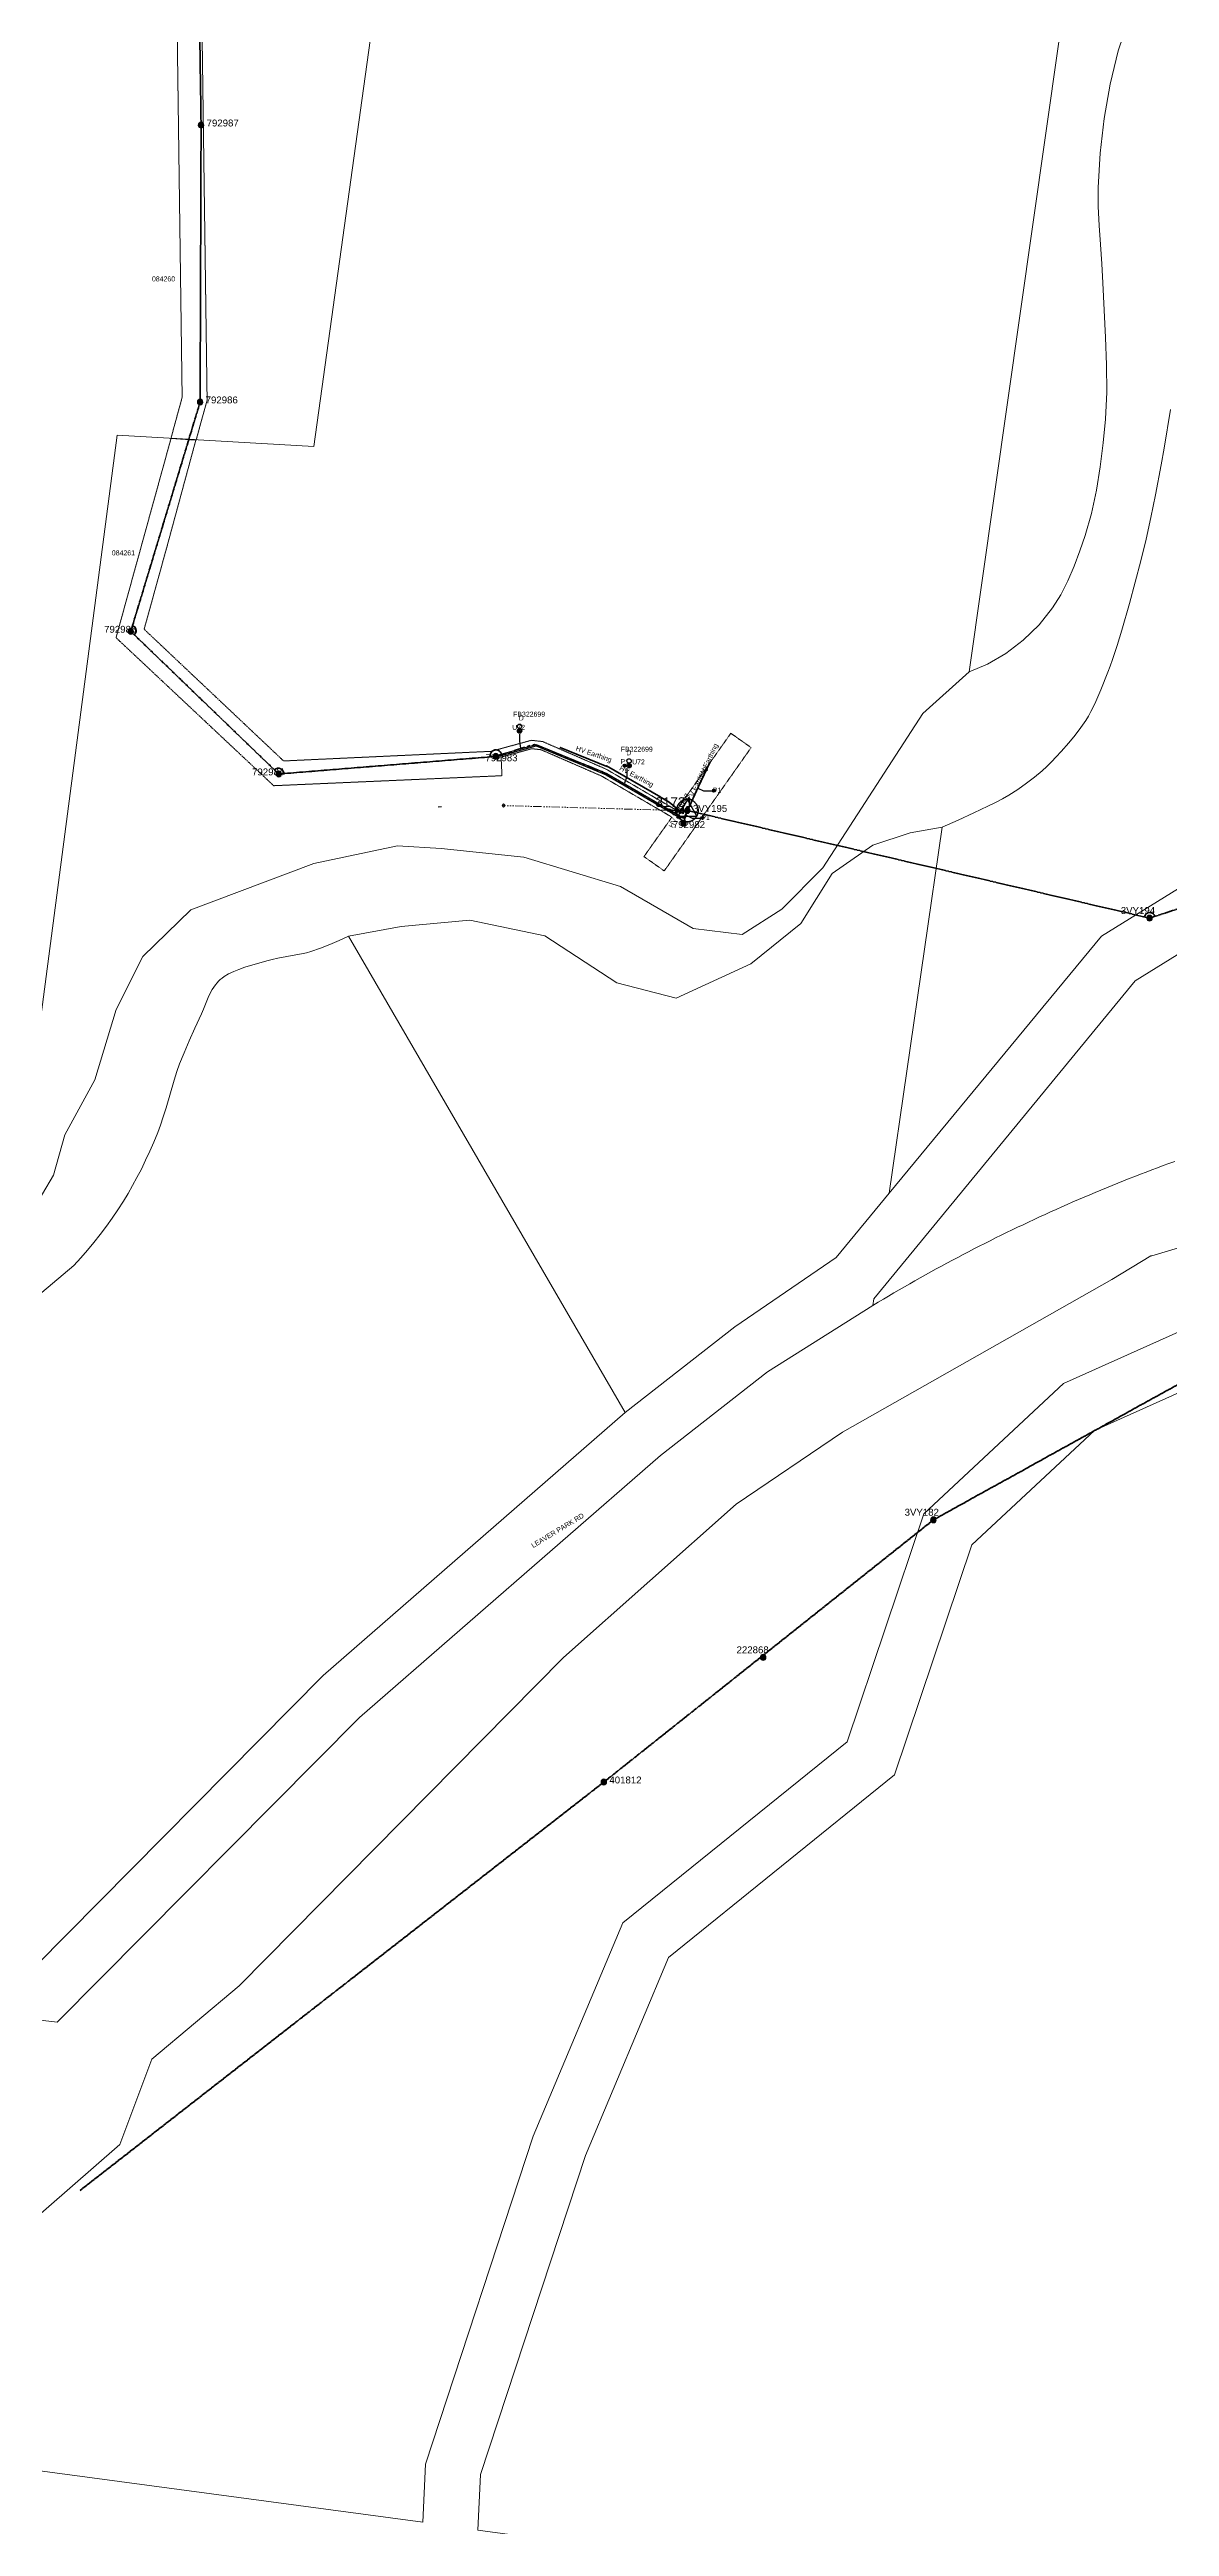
# Model space of a CAD drawing. Header units: metres. Extents: x 244561 to 254068, y 6159332 to 6162744.
# Drawn here: x 250045 to 250450, y 6160070 to 6160968 of the extents above; entities that cross this region are included whole.
import ezdxf
from ezdxf.enums import TextEntityAlignment as Align

# ---------------------------------------------------------------- set-up
doc = ezdxf.new("R2010")
doc.units = ezdxf.units.M
for name, pattern in [('Cable Exist OH', [1, 1, 0]), ('Cable Exist UG', [7, 4, -1, 1, -1]), ('DASHED', [19.05, 12.7, -6.35]), ('HIDDEN2', [0.1875, 0.125, -0.0625]), ('PHANTOMX2', [6.6, 3, -0.75, 0.2, -0.75, 0.2, -0.75, 0.2, -0.75])]:
    doc.linetypes.add(name, pattern=pattern)
doc.layers.get('0').update_dxf_attribs({"color": 6})
for name, color, linetype, lineweight in [('_User_HV_Exist', 1, 'Continuous', 35), ('_User_LV_Exist', 5, 'Continuous', 35), ('Cadastre Developer_SP_NEW', 92, 'Continuous', 15), ('Cadastre Land Parcels_SP_EXT', 118, 'Continuous', 15), ('Cadastre Other Property_SP_EXT', 138, 'DASHED', 15), ('Cadastre Roads_SP_EXT', 218, 'Continuous', 15), ('Mains_HV_EXT', 13, 'Continuous', 25), ('Mains_LV_EXT', 163, 'Continuous', 25), ('Services_SP_EXT', 42, 'PHANTOMX2', 20)]:
    doc.layers.add(name, color=color, linetype=linetype, lineweight=lineweight)
for name, color, linetype in [('Duct_SP_EXT', 30, 'Continuous'), ('Equip_LV_EXT', 7, 'Continuous'), ('Sub_SP_TR_HV_LV_EXT', 7, 'Continuous'), ('SupportsOH_SP_TR_HV_LV_SL_EXT', 7, 'Continuous'), ('Trench_SP_EXT', 7, 'Continuous')]:
    doc.layers.add(name, color=color, linetype=linetype)
doc.styles.add('POLE_LABEL', font='arial.ttf', dxfattribs={"height": 2})
doc.styles.get("Standard").update_dxf_attribs({"font": 'arial.ttf'})
doc.linetypes.add('Cable E UG', pattern='A,5,-0.1,["E",Standard,S=1.5,R=0,X=0,Y=-0.75],-1.45', length=6.55)

# ---------------------------------------------------------------- blocks, each defined once
blk = doc.blocks.new('SUB_POLE_EXT')
at = {"flags": 128}
for points in [[(-0.05, 4), (-0.15, 4), (-0.25, 3.99), (-0.34, 3.99), (-0.44, 3.98), (-0.54, 3.96), (-0.64, 3.95), (-0.73, 3.93), (-0.83, 3.91), (-0.92, 3.89), (-1.02, 3.87), (-1.11, 3.84), (-1.21, 3.81), (-1.3, 3.78), (-1.39, 3.75), (-1.49, 3.71), (-1.58, 3.68), (-1.67, 3.64), (-1.75, 3.59), (-1.84, 3.55), (-1.93, 3.5), (-2.01, 3.46), (-2.1, 3.41), (-2.18, 3.35), (-2.26, 3.3), (-2.34, 3.24), (-2.42, 3.18), (-2.5, 3.12), (-2.58, 3.06), (-2.65, 3), (-2.72, 2.93), (-2.79, 2.86), (-2.86, 2.79), (-2.93, 2.72), (-3, 2.65), (-3.06, 2.58), (-3.12, 2.5), (-3.18, 2.42), (-3.24, 2.34), (-3.3, 2.26), (-3.35, 2.18), (-3.41, 2.1), (-3.46, 2.01), (-3.5, 1.93), (-3.55, 1.84), (-3.59, 1.75), (-3.64, 1.67), (-3.68, 1.58), (-3.71, 1.49), (-3.75, 1.39), (-3.78, 1.3), (-3.81, 1.21), (-3.84, 1.11), (-3.87, 1.02), (-3.89, 0.92), (-3.91, 0.83), (-3.93, 0.73), (-3.95, 0.64), (-3.96, 0.54), (-3.98, 0.44), (-3.99, 0.34), (-3.99, 0.25), (-4, 0.15), (-4, 0.05), (-4, -0.05), (-4, -0.15), (-3.99, -0.25), (-3.99, -0.34), (-3.98, -0.44), (-3.96, -0.54), (-3.95, -0.64), (-3.93, -0.73), (-3.91, -0.83), (-3.89, -0.92), (-3.87, -1.02), (-3.84, -1.11), (-3.81, -1.21), (-3.78, -1.3), (-3.75, -1.39), (-3.71, -1.49), (-3.68, -1.58), (-3.64, -1.67), (-3.59, -1.75), (-3.55, -1.84), (-3.5, -1.93), (-3.46, -2.01), (-3.41, -2.1), (-3.35, -2.18), (-3.3, -2.26), (-3.24, -2.34), (-3.18, -2.42), (-3.12, -2.5), (-3.06, -2.58), (-3, -2.65), (-2.93, -2.72), (-2.86, -2.79), (-2.79, -2.86), (-2.72, -2.93), (-2.65, -3), (-2.58, -3.06), (-2.5, -3.12), (-2.42, -3.18), (-2.34, -3.24), (-2.26, -3.3), (-2.18, -3.35), (-2.1, -3.41), (-2.01, -3.46), (-1.93, -3.5), (-1.84, -3.55), (-1.75, -3.59), (-1.67, -3.64), (-1.58, -3.68), (-1.49, -3.71), (-1.39, -3.75), (-1.3, -3.78), (-1.21, -3.81), (-1.11, -3.84), (-1.02, -3.87), (-0.92, -3.89), (-0.83, -3.91), (-0.73, -3.93), (-0.64, -3.95), (-0.54, -3.96), (-0.44, -3.98), (-0.34, -3.99), (-0.25, -3.99), (-0.15, -4), (-0.05, -4), (0.05, -4), (0.15, -4), (0.25, -3.99), (0.34, -3.99), (0.44, -3.98), (0.54, -3.96), (0.64, -3.95), (0.73, -3.93), (0.83, -3.91), (0.92, -3.89), (1.02, -3.87), (1.11, -3.84), (1.21, -3.81), (1.3, -3.78), (1.39, -3.75), (1.49, -3.71), (1.58, -3.68), (1.67, -3.64), (1.75, -3.59), (1.84, -3.55), (1.93, -3.5), (2.01, -3.46), (2.1, -3.41), (2.18, -3.35), (2.26, -3.3), (2.34, -3.24), (2.42, -3.18), (2.5, -3.12), (2.58, -3.06), (2.65, -3), (2.72, -2.93), (2.79, -2.86), (2.86, -2.79), (2.93, -2.72), (3, -2.65), (3.06, -2.58), (3.12, -2.5), (3.18, -2.42), (3.24, -2.34), (3.3, -2.26), (3.35, -2.18), (3.41, -2.1), (3.46, -2.01), (3.5, -1.93), (3.55, -1.84), (3.59, -1.75), (3.64, -1.67), (3.68, -1.58), (3.71, -1.49), (3.75, -1.39), (3.78, -1.3), (3.81, -1.21), (3.84, -1.11), (3.87, -1.02), (3.89, -0.92), (3.91, -0.83), (3.93, -0.73), (3.95, -0.64), (3.96, -0.54), (3.98, -0.44), (3.99, -0.34), (3.99, -0.25), (4, -0.15), (4, -0.05), (4, 0.05), (4, 0.15), (3.99, 0.25), (3.99, 0.34), (3.98, 0.44), (3.96, 0.54), (3.95, 0.64), (3.93, 0.73), (3.91, 0.83), (3.89, 0.92), (3.87, 1.02), (3.84, 1.11), (3.81, 1.21), (3.78, 1.3), (3.75, 1.39), (3.71, 1.49), (3.68, 1.58), (3.64, 1.67), (3.59, 1.75), (3.55, 1.84), (3.5, 1.93), (3.46, 2.01), (3.41, 2.1), (3.35, 2.18), (3.3, 2.26), (3.24, 2.34), (3.18, 2.42), (3.12, 2.5), (3.06, 2.58), (3, 2.65), (2.93, 2.72), (2.86, 2.79), (2.79, 2.86), (2.72, 2.93), (2.65, 3), (2.58, 3.06), (2.5, 3.12), (2.42, 3.18), (2.34, 3.24), (2.26, 3.3), (2.18, 3.35), (2.1, 3.41), (2.01, 3.46), (1.93, 3.5), (1.84, 3.55), (1.75, 3.59), (1.67, 3.64), (1.58, 3.68), (1.49, 3.71), (1.39, 3.75), (1.3, 3.78), (1.21, 3.81), (1.11, 3.84), (1.02, 3.87), (0.92, 3.89), (0.83, 3.91), (0.73, 3.93), (0.64, 3.95), (0.54, 3.96), (0.44, 3.98), (0.34, 3.99), (0.25, 3.99), (0.15, 4), (0.05, 4)], [(0, 4), (-3.46, -2), (3.46, -2)]]:
    blk.add_lwpolyline(points, close=True, dxfattribs=at)
at = {"flags": 8}
blk.add_attdef('ASSET_NUM', text='', height=2.5, dxfattribs=at).set_placement((0, 7), align=Align.MIDDLE_CENTER)
for tag, flags, p in [('STREET_CODE', 9, (-1.38, 1.45)), ('NO_PHASES', 9, (-1.38, 1.05)), ('OPERATED_BY', 9, (-1.38, 0.65)), ('MAINTAINED_BY', 9, (-1.38, 0.45)), ('ORIENTATION', 9, (-1.38, 0.25)), ('OWNED_BY', 9, (-1.38, 0.05)), ('CONSTRUCTED_VOLTAGE', 9, (-1.13, 0.75)), ('OPERATING_VOLTAGE', 9, (-1.13, 0.35)), ('STATE', 9, (-1.38, -0.35)), ('USAGE', 9, (-1.38, -0.75)), ('LEGEND', 9, (-1.38, -0.95)), ('SUBURB', 9, (-1.38, -1.15)), ('STREETNAME', 9, (-1.38, -1.35)), ('LOCATION', 9, (-1.38, -1.55)), ('NOTES', 9, (-1.38, -1.75)), ('Z', 1, (-1.38, -1.95)), ('SECONDARY_VOLTAGE', 9, (-1.13, -0.65)), ('SUBSTATION_TYPE', 9, (-1.13, -1.05))]:
    blk.add_attdef(tag, text='', height=0.1, dxfattribs=dict(flags=flags)).set_placement(p, align=Align.MIDDLE_LEFT)
blk = doc.blocks.new('DUCT_EXT')
blk.add_circle((0, 0.8), 0.8)
at = {"flags": 1}
blk.add_attdef('Z', (0, 0), '', height=0.2, dxfattribs=at)
at = {"flags": 9}
for tag, p in [('DUCT_CODE', (0, 0)), ('XSECT_TYPE', (0, -0.2)), ('STATE', (0, -0.6)), ('FB_REFERENCE', (0, -0.4)), ('NOTES', (0, -0.8))]:
    blk.add_attdef(tag, text='', height=0.2, dxfattribs=at).set_placement(p, align=Align.MIDDLE_LEFT)
blk = doc.blocks.new('LV_OH_LINKS_DISTFUSE_EXT')
for p, q in [((0, 0), (0.96, 0)), ((3.84, 0), (4.8, 0))]:
    blk.add_line(p, q)
blk.add_lwpolyline([(3.84, -1.2), (3.84, 1.2), (0.96, -1.2), (0.96, 1.2)], close=True)
at = {"flags": 9}
for tag, p in [('ACTUAL_STATUS', (0, 0)), ('CONSTRUCTED_VOLTAGE', (0, -0.2)), ('OPERATING_VOLTAGE', (0, -0.6)), ('ORIENTATION', (0, -0.8)), ('OWNED_BY', (0, -1)), ('STATE', (0, -1.2)), ('SWITCH_TYPE', (0, -1.4)), ('NO_PHASES', (0, -0.4)), ('USAGE', (0, -1.6)), ('NOTES', (0, -1.8))]:
    blk.add_attdef(tag, text='', height=0.2, dxfattribs=at).set_placement(p, align=Align.MIDDLE_LEFT)
at = {"flags": 1}
blk.add_attdef('Z', (0, 0), '', height=0.2, dxfattribs=at)
blk = doc.blocks.new('CCP_EXT')
blk.add_wipeout([(0, 0.57), (0.57, 0), (0, -0.57), (-0.57, 0)])
blk.add_lwpolyline([(-0.57, 0), (0, 0.57), (0.57, 0), (0, -0.57), (-0.57, 0)])
at = {"flags": 1}
blk.add_attdef('Z', (0, 0), '', height=0.2, dxfattribs=at)
at = {"flags": 9}
for tag, p in [('CCP_TYPE', (0, 0)), ('CONSTRUCTED_VOLTAGE', (0, -0.2)), ('OPERATING_VOLTAGE', (0, -0.6)), ('ORIENTATION', (0, -0.8)), ('OWNED_BY', (0, -1)), ('STATE', (0, -1.8)), ('NO_PHASES', (0, -0.4)), ('USAGE', (0, -1.2)), ('LEGEND', (0, -1.4)), ('LIFE_SUPPORT', (0, -1.6)), ('NOTES', (0, -2))]:
    blk.add_attdef(tag, text='', height=0.2, dxfattribs=at).set_placement(p, align=Align.MIDDLE_LEFT)
blk = doc.blocks.new('POLE_EXT')
blk.add_hatch(color=256).paths.add_polyline_path([(-1, 0, 1), (1, 0, 1)])
blk.add_lwpolyline([(-1, 0, 1), (1, 0, 1)], format="xyb", close=True)
at = {"flags": 8}
blk.add_attdef('pNumber', text='', height=2, dxfattribs=at).set_placement((2.5, 2.5), align=Align.MIDDLE_CENTER)
at = {"style": 'POLE_LABEL', "flags": 9}
for tag, p in [('STRUCTURE_PLANT_NUMBER', (1.35, 0.03)), ('STREET_CODE', (1.35, -0.2))]:
    blk.add_attdef(tag, text='', height=0.2, dxfattribs=at).set_placement(p, align=Align.MIDDLE_LEFT)
at = {"flags": 1}
blk.add_attdef('Z', (1.35, -7.33), '', height=0.2, dxfattribs=at)
at = {"flags": 9}
for tag, p in [('OWNED_BY', (1.35, -0.4)), ('SPECIAL_USE', (1.35, -0.8)), ('STATE', (1.35, -1)), ('cLV', (1.35, -1.4)), ('hDepth', (1.35, -1.6)), ('hDia', (1.35, -1.8)), ('cHV', (1.35, -2)), ('cLinedev', (1.35, -3.4)), ('pExisting', (1.35, -3.8)), ('pFooting', (1.35, -4.4)), ('pNew', (1.35, -4.6)), ('pRelocate', (1.35, -5)), ('pRemove', (1.35, -5.2)), ('pReplace', (1.35, -5.4)), ('pStay', (1.35, -5.6)), ('pType', (1.35, -5.8)), ('cspan', (1.35, -6)), ('STREETNAME', (1.35, -6.2)), ('SUBURB', (1.35, -6.4)), ('OPERATED_BY', (1.36, -7.01)), ('PARENT', (1.35, -0.6)), ('USAGE', (1.35, -1.2)), ('LBRACKET', (1.35, -2.2)), ('LExisting', (1.35, -2.4)), ('LANTNUMBER', (1.35, -2.6)), ('LOther', (1.35, -2.8)), ('LRemove', (1.35, -3)), ('LEGEND', (1.35, -3.2)), ('LOCATION', (1.35, -3.6)), ('PFNUMBER', (1.35, -4)), ('NEWPFNUMBER', (1.35, -4.2)), ('NOTES', (1.35, -6.6)), ('MAINTAINED_BY', (1.36, -6.81))]:
    blk.add_attdef(tag, text='', height=0.2, dxfattribs=at).set_placement(p, align=Align.MIDDLE_LEFT)
blk = doc.blocks.new('CABLE_LARGE_EXT')
h = blk.add_hatch(color=256)
edge = h.paths.add_edge_path()
edge.add_arc((0, 0.55), 0.55, 0, 360)
blk.add_circle((0, 0.55), 0.55)
at = {"flags": 1}
blk.add_attdef('Z', (0, 0), '', height=0.2, dxfattribs=at)
at = {"flags": 9}
for tag, p in [('COND_CODE', (0, 0)), ('STATE', (0, -0.4)), ('XSECT_SIZE', (0, -0.6)), ('FB_REFERENCE', (0, -0.2)), ('NOTES', (0, -0.8))]:
    blk.add_attdef(tag, text='', height=0.2, dxfattribs=at).set_placement(p, align=Align.MIDDLE_LEFT)
blk = doc.blocks.new('CONNECTOR_NODE_EXT')
h = blk.add_hatch(color=256)
edge = h.paths.add_edge_path()
edge.add_arc((0, 0), 0.5, 0, 360)
blk.add_circle((0, 0), 0.5)
at = {"flags": 1}
blk.add_attdef('Z', (0, 0), '', height=0.2, dxfattribs=at)
at = {"flags": 9}
for tag, p in [('CONNECTOR_TYPE', (0, 0)), ('CONSTRUCTED_VOLTAGE', (0, -0.2)), ('OPERATING_VOLTAGE', (0, -0.6)), ('ORIENTATION', (0, -0.8)), ('SUBTYPE', (0, -1)), ('NO_PHASES', (0, -0.4)), ('USAGE', (0, -1.2)), ('NOTES', (0, -1.4))]:
    blk.add_attdef(tag, text='', height=0.2, dxfattribs=at).set_placement(p, align=Align.MIDDLE_LEFT)

msp = doc.modelspace()

# ---------------------------------------------------------------- linework, layer by layer
at = {"layer": '_User_HV_Exist', "linetype": 'Cable Exist OH'}
for points in [[(250098.1706, 6161031.7022), (250099.4982, 6160940.1915), (250099.1474, 6160839.8042), (250074.0066, 6160756.6642)], [(250074.0066, 6160756.6642), (250127.6332, 6160704.9641)], [(250127.6332, 6160704.9641), (250206.3619, 6160711.3417)], [(250274.318, 6160687.1439), (250275.7477, 6160691.7329)], [(250443.2528, 6160652.731), (250275.7478, 6160691.7329)], [(250493.4258, 6160669.0581), (250443.2619, 6160652.7289)], [(250055.617, 6160191.5201), (250245.4835, 6160339.5735), (250364.9151, 6160434.6155), (250465.7664, 6160490.4484)]]:
    msp.add_lwpolyline(points, dxfattribs=at)
at = {"layer": '_User_HV_Exist', "linetype": 'Continuous'}
for points in [[(250075.0904, 6160755.2384, 0.6103444), (250074.7059, 6160758.6983)], [(250208.3931, 6160712.0009, 1.01618337), (250204.2808, 6160711.2223)], [(250129.4265, 6160704.7394, 0.73374352), (250126.133, 6160706.487)], [(250274.6805, 6160689.5957, 0.33714885), (250272.9548, 6160688.4974)], [(250445.2311, 6160653.4051, 0.74783398), (250441.3873, 6160653.1992)]]:
    msp.add_lwpolyline(points, format="xyb", dxfattribs=at)
at = {"layer": '_User_HV_Exist', "linetype": 'Cable E UG'}
for points in [[(250246.5356, 6160707.6687), (250229.6234, 6160714.5643)], [(250266.1131, 6160696.5123), (250246.3834, 6160707.8953)], [(250279.8368, 6160700.4187), (250283.9257, 6160709.1043)], [(250275.7478, 6160691.7329), (250273.0907, 6160690.7837), (250272.5442, 6160692.0225), (250269.133, 6160694.7913), (250266.2056, 6160696.4595)], [(250275.7478, 6160691.7329), (250279.8368, 6160700.4187)]]:
    msp.add_lwpolyline(points, dxfattribs=at)
at = {"layer": '_User_LV_Exist', "linetype": 'Cable Exist OH'}
msp.add_lwpolyline([(250275.7478, 6160691.7329), (250269.0849, 6160691.8138)], dxfattribs=at)
at = {"layer": 'Cadastre Developer_SP_NEW', "linetype": 'Continuous'}
for points in [[(250031.1584, 6160538.5187), (250069.0494, 6160827.7282), (250140.3735, 6160823.7374), (250188.2037, 6161168.6666)], [(250433.3887, 6161131.7424), (250377.8491, 6160741.9544), (250384.5242, 6160744.7404), (250384.5242, 6160744.7404), (250391.1451, 6160748.6493), (250397.4539, 6160753.4873), (250403.1969, 6160759.0593), (250408.122, 6160765.1694), (250411.0538, 6160769.8602), (250413.6417, 6160774.9517), (250415.9402, 6160780.317), (250418.0069, 6160785.8303), (250419.8922, 6160791.3656), (250422.2105, 6160799.4342), (250424.0209, 6160807.7977), (250425.4094, 6160816.3447), (250426.4654, 6160824.9673), (250427.2731, 6160833.5574), (250427.7551, 6160843.3676), (250427.703, 6160853.2519), (250427.317, 6160863.1751), (250426.7967, 6160873.1074), (250426.3403, 6160883.0157), (250425.9695, 6160889.9428), (250425.4605, 6160896.8741), (250424.9705, 6160903.801), (250424.6542, 6160910.7176), (250424.6649, 6160917.6163), (250425.3878, 6160930.0423), (250426.7943, 6160942.6082), (250428.9501, 6160955.0412), (250431.9243, 6160967.0733), (250435.7825, 6160978.4327)], [(250450.8937, 6160837.1072), (250448.5867, 6160823.1188), (250447.5088, 6160817.0093), (250445.4397, 6160806.1411), (250443.7512, 6160797.9521), (250441.9836, 6160790.1034), (250440.0965, 6160782.2942), (250438.0907, 6160774.5296), (250435.9675, 6160766.8174), (250433.2298, 6160757.1113), (250431.578, 6160751.5775), (250429.8845, 6160746.4335), (250429.0394, 6160744.087), (250428.183, 6160741.8546), (250425.619, 6160735.4243), (250423.8209, 6160731.2846), (250422.9081, 6160729.376), (250421.9964, 6160727.6079), (250421.0733, 6160725.9569), (250420.131, 6160724.4078), (250418.3531, 6160721.7733), (250416.3143, 6160719.0561), (250413.9862, 6160716.2147), (250411.2732, 6160713.1349), (250409.4476, 6160711.1659), (250407.69, 6160709.3609), (250405.9772, 6160707.6955), (250404.2946, 6160706.1562), (250401.5478, 6160703.8389), (250398.6133, 6160701.5861), (250395.4994, 6160699.403), (250392.2166, 6160697.299), (250389.9597, 6160695.9831), (250387.3967, 6160694.622), (250384.6552, 6160693.2641), (250379.6012, 6160690.8564), (250373.8693, 6160688.1856), (250368.0806, 6160685.6426), (250348.8902, 6160553.0037), (250425.7838, 6160646.1294), (250425.7838, 6160646.1294), (250448.6994, 6160660.3134), (250594.2016, 6160750.3755)], [(250603.2662, 6160732.3318), (250438.0074, 6160630.0413), (250343.3486, 6160514.6978), (250343.0085, 6160512.347), (250344.8992, 6160513.4849), (250344.8992, 6160513.4849), (250346.7934, 6160514.6169), (250348.6918, 6160515.7421), (250350.5946, 6160516.8594), (250352.5008, 6160517.9708), (250354.4113, 6160519.0754), (250356.3261, 6160520.1722), (250358.2445, 6160521.263), (250360.1662, 6160522.3459), (250362.0923, 6160523.4232), (250364.0227, 6160524.4924), (250365.9565, 6160525.5558), (250367.8939, 6160526.6114), (250369.8355, 6160527.66), (250371.7806, 6160528.7029), (250373.73, 6160529.7378), (250375.6821, 6160530.7649), (250377.6384, 6160531.7861), (250379.5982, 6160532.8005), (250381.5624, 6160533.807), (250383.5292, 6160534.8066), (250385.5004, 6160535.7994), (250387.4742, 6160536.7852), (250389.4522, 6160537.7633), (250391.4338, 6160538.7354), (250393.418, 6160539.6997), (250395.4064, 6160540.657), (250397.3985, 6160541.6066), (250399.3931, 6160542.5493), (250401.3921, 6160543.4851), (250403.3937, 6160544.4139), (250405.3989, 6160545.335), (250407.4075, 6160546.2491), (250409.4187, 6160547.1564), (250411.4334, 6160548.0558), (250413.4516, 6160548.9484), (250415.4734, 6160549.833), (250417.4977, 6160550.7118), (250419.5256, 6160551.5817), (250421.5561, 6160552.4456), (250423.5902, 6160553.3018), (250425.6269, 6160554.15), (250427.667, 6160554.9914), (250429.7098, 6160555.8259), (250431.7562, 6160556.6525), (250433.8043, 6160557.4722), (250435.8568, 6160558.284), (250437.9111, 6160559.089), (250439.9689, 6160559.886), (250442.0294, 6160560.6762), (250444.0925, 6160561.4585), (250446.1583, 6160562.2339), (250448.2277, 6160563.0014), (250450.2988, 6160563.761), (250452.3735, 6160564.5137)], [(250039.4909, 6160272.824), (250143.7266, 6160378.1706), (250143.7266, 6160378.1706), (250253.1825, 6160473.5197), (250152.9487, 6160646.1956), (250149.585, 6160644.5858), (250146.1771, 6160643.1223), (250142.724, 6160641.8057), (250139.2267, 6160640.6361), (250137.656, 6160640.1906), (250135.9149, 6160639.7822), (250133.8154, 6160639.3701), (250127.2837, 6160638.2158), (250125.2112, 6160637.7507), (250123.384, 6160637.2404), (250115.3943, 6160634.9083), (250113.2093, 6160634.1625), (250111.3263, 6160633.4079), (250109.4678, 6160632.5067), (250107.8547, 6160631.5335), (250107.1312, 6160631.0153), (250106.4618, 6160630.4737), (250105.844, 6160629.9087), (250105.2779, 6160629.3191), (250104.6656, 6160628.5781), (250104.0797, 6160627.7462), (250103.513, 6160626.8133), (250102.9544, 6160625.7622), (250102.097, 6160623.9029), (250100.3995, 6160619.7609), (250099.6192, 6160618.0033), (250097.1974, 6160612.8236), (250095.1357, 6160608.2288), (250093.3145, 6160603.9481), (250091.6976, 6160599.8969), (250090.6955, 6160597.1291), (250089.6859, 6160593.9999), (250086.8076, 6160584.0072), (250085.7893, 6160580.6518), (250084.788, 6160577.6721), (250083.7767, 6160575.0006), (250082.3475, 6160571.5495), (250080.8819, 6160568.196), (250079.38, 6160564.9399), (250077.8425, 6160561.7805), (250076.2687, 6160558.7176), (250074.6587, 6160555.7502), (250073.0114, 6160552.8794), (250071.3287, 6160550.1051), (250069.3541, 6160547.0273), (250067.3017, 6160543.9972), (250065.1732, 6160541.0167), (250062.9661, 6160538.084), (250060.6829, 6160535.2008), (250058.3209, 6160532.3653), (250055.883, 6160529.5785), (250053.3672, 6160526.8404), (249979.8527, 6160464.8852)], [(250452.3733, 6160564.5137), (250450.2986, 6160563.761), (250448.2275, 6160563.0014), (250446.1582, 6160562.2339), (250444.0924, 6160561.4585), (250442.0292, 6160560.6762), (250439.9687, 6160559.886), (250437.9109, 6160559.089), (250435.8566, 6160558.2841), (250433.8042, 6160557.4722), (250431.756, 6160556.6525), (250429.7097, 6160555.8259), (250427.6668, 6160554.9914), (250425.6267, 6160554.15), (250423.59, 6160553.3018), (250421.556, 6160552.4456), (250419.5255, 6160551.5817), (250417.4976, 6160550.7118), (250415.4732, 6160549.833), (250413.4515, 6160548.9484), (250411.4332, 6160548.0559), (250409.4185, 6160547.1565), (250407.4073, 6160546.2492), (250405.3987, 6160545.335), (250403.3935, 6160544.414), (250401.3919, 6160543.4851), (250399.393, 6160542.5493), (250397.3983, 6160541.6066), (250395.4063, 6160540.6571), (250393.4178, 6160539.6997), (250391.4336, 6160538.7354), (250389.452, 6160537.7633), (250387.474, 6160536.7852), (250385.5002, 6160535.7994), (250383.529, 6160534.8066), (250381.5622, 6160533.807), (250379.5982, 6160532.8006), (250377.6383, 6160531.7861), (250375.6819, 6160530.7649), (250373.7299, 6160529.7379), (250371.7805, 6160528.7029), (250369.8354, 6160527.66), (250367.8937, 6160526.6114), (250365.9563, 6160525.5559), (250364.0226, 6160524.4924), (250362.0921, 6160523.4232), (250360.166, 6160522.346), (250358.2443, 6160521.263), (250356.326, 6160520.1722), (250354.4112, 6160519.0754), (250352.5006, 6160517.9708), (250350.5944, 6160516.8594), (250348.6916, 6160515.7421), (250346.7932, 6160514.617), (250344.899, 6160513.4849), (250343.0083, 6160512.3471), (250304.8264, 6160488.3246), (250265.9884, 6160457.9978), (250156.9389, 6160363.0033), (250047.3724, 6160252.5565), (250030.0785, 6160254.6134)]]:
    msp.add_lwpolyline(points, dxfattribs=at)
for points in [[(250368.0806, 6160685.6426), (250356.5012, 6160683.6384), (250342.9222, 6160679.1112), (250328.2103, 6160668.9267), (250316.8941, 6160650.8202), (250298.7882, 6160636.1094), (250271.6285, 6160623.6613), (250250.1272, 6160629.3196), (250224.0997, 6160646.2936), (250196.9405, 6160651.9519), (250172.044, 6160649.6893), (250152.9487, 6160646.1956), (250253.1825, 6160473.5197), (250292.9458, 6160504.5681), (250329.6477, 6160529.7149), (250348.8902, 6160553.0037), (250368.0806, 6160685.6426)], [(250180.779, 6160092.3182), (250219.9147, 6160211.2455), (250252.3794, 6160288.4853), (250333.6051, 6160354.1859), (250361.4477, 6160436.8519), (250412.0874, 6160484.026), (250500.2648, 6160523.5127), (250552.1709, 6160562.6446), (250444.0763, 6160530.3647), (250443.7174, 6160530.2863), (250429.6165, 6160521.7476), (250332.0199, 6160466.3824), (250293.4752, 6160440.2533), (250230.8448, 6160384.6842), (250113.3091, 6160265.6561), (250081.644, 6160239.1093), (250070.0873, 6160208.1665), (250016.5489, 6160161.6103), (250026.8458, 6160151.303), (249969.7495, 6160099.4732), (250179.8689, 6160071.286), (250180.779, 6160092.3182)], [(250536.1311, 6160403.1182), (250516.3463, 6160405.8282), (250531.5134, 6160515.5639), (250423.3608, 6160467.0374), (250378.8851, 6160425.6051), (250350.8012, 6160342.224), (250268.9624, 6160276.0273), (250238.7701, 6160204.1931), (250200.7372, 6160088.6176), (250199.7537, 6160068.4452), (250485.8278, 6160029.7764), (250536.1311, 6160403.1182)]]:
    msp.add_lwpolyline(points, close=True, dxfattribs=at)
at = {"layer": 'Cadastre Land Parcels_SP_EXT', "linetype": 'Continuous'}
for points in [[(250433.3887, 6161131.7424), (250188.2037, 6161168.6666), (250140.3735, 6160823.7374), (250069.0494, 6160827.7282), (250031.1584, 6160538.5187), (250038.0075, 6160546.0395), (250045.948, 6160559.528), (250050.0587, 6160574.2004), (250061.0256, 6160594.097), (250068.6983, 6160619.6254), (250078.4114, 6160638.8582), (250095.7843, 6160655.7259), (250140.41, 6160672.5607), (250170.6911, 6160678.9358), (250186.5569, 6160678.0181), (250216.4157, 6160674.8731), (250251.5119, 6160664.236), (250277.8377, 6160648.9687), (250295.631, 6160646.8252), (250310.0046, 6160656.0174), (250324.8845, 6160670.9274), (250361.0362, 6160726.8828), (250377.8491, 6160741.9544), (250433.3887, 6161131.7424)], [(250368.0806, 6160685.6426), (250356.5012, 6160683.6384), (250342.9222, 6160679.1112), (250328.2103, 6160668.9267), (250316.8941, 6160650.8202), (250298.7882, 6160636.1094), (250271.6285, 6160623.6613), (250250.1272, 6160629.3196), (250224.0997, 6160646.2936), (250196.9405, 6160651.9519), (250172.044, 6160649.6893), (250152.9487, 6160646.1956), (250253.1825, 6160473.5197), (250292.9458, 6160504.5681), (250329.6477, 6160529.7149), (250348.8902, 6160553.0037), (250368.0806, 6160685.6426)], [(250180.779, 6160092.3182), (250219.9147, 6160211.2455), (250252.3794, 6160288.4853), (250333.6051, 6160354.1859), (250361.4477, 6160436.8519), (250412.0874, 6160484.026), (250500.2648, 6160523.5127), (250552.1709, 6160562.6446), (250444.0763, 6160530.3647), (250443.7174, 6160530.2863), (250429.6165, 6160521.7476), (250332.0199, 6160466.3824), (250293.4752, 6160440.2533), (250230.8448, 6160384.6842), (250113.3091, 6160265.6561), (250081.644, 6160239.1093), (250070.0873, 6160208.1665), (250016.5489, 6160161.6103), (250026.8458, 6160151.303), (249969.7495, 6160099.4732), (250179.8689, 6160071.286), (250180.779, 6160092.3182)], [(250536.1311, 6160403.1182), (250516.3463, 6160405.8282), (250531.5134, 6160515.5639), (250423.3608, 6160467.0374), (250378.8851, 6160425.6051), (250350.8012, 6160342.224), (250268.9624, 6160276.0273), (250238.7701, 6160204.1931), (250200.7372, 6160088.6176), (250199.7537, 6160068.4452), (250485.8278, 6160029.7764), (250536.1311, 6160403.1182)]]:
    msp.add_lwpolyline(points, close=True, dxfattribs=at)
for points in [[(250031.1584, 6160538.5187), (250069.0494, 6160827.7282), (250140.3735, 6160823.7374), (250188.2037, 6161168.6666)], [(250433.3887, 6161131.7424), (250377.8491, 6160741.9544), (250384.5242, 6160744.7404), (250384.5242, 6160744.7404), (250391.1451, 6160748.6493), (250397.4539, 6160753.4873), (250403.1969, 6160759.0593), (250408.122, 6160765.1694), (250411.0538, 6160769.8602), (250413.6417, 6160774.9517), (250415.9402, 6160780.317), (250418.0069, 6160785.8303), (250419.8922, 6160791.3656), (250422.2105, 6160799.4342), (250424.0209, 6160807.7977), (250425.4094, 6160816.3447), (250426.4654, 6160824.9673), (250427.2731, 6160833.5574), (250427.7551, 6160843.3676), (250427.703, 6160853.2519), (250427.317, 6160863.1751), (250426.7967, 6160873.1074), (250426.3403, 6160883.0157), (250425.9695, 6160889.9428), (250425.4605, 6160896.8741), (250424.9705, 6160903.801), (250424.6542, 6160910.7176), (250424.6649, 6160917.6163), (250425.3878, 6160930.0423), (250426.7943, 6160942.6082), (250428.9501, 6160955.0412), (250431.9243, 6160967.0733), (250435.7825, 6160978.4327)], [(249899.4539, 6160069.0342), (249920.1482, 6160080.9471), (249931.9315, 6160084.5595), (249964.2433, 6160094.5293), (249969.7493, 6160099.4733), (250026.8456, 6160151.303), (250016.5488, 6160161.6103), (250070.0871, 6160208.1665), (250081.6438, 6160239.1093), (250113.309, 6160265.6561), (250113.309, 6160265.6561), (250230.8446, 6160384.6842), (250293.475, 6160440.2533), (250332.0197, 6160466.3825), (250429.6163, 6160521.7477), (250443.7173, 6160530.2863), (250444.0761, 6160530.3648), (250552.1707, 6160562.6446), (250571.1317, 6160571.7654), (250688.8367, 6160649.2948), (250770.4026, 6160754.97), (250785.9083, 6160776.5098), (250928.7934, 6161010.5091)], [(250450.8937, 6160837.1072), (250448.5867, 6160823.1188), (250447.5088, 6160817.0093), (250445.4397, 6160806.1411), (250443.7512, 6160797.9521), (250441.9836, 6160790.1034), (250440.0965, 6160782.2942), (250438.0907, 6160774.5296), (250435.9675, 6160766.8174), (250433.2298, 6160757.1113), (250431.578, 6160751.5775), (250429.8845, 6160746.4335), (250429.0394, 6160744.087), (250428.183, 6160741.8546), (250425.619, 6160735.4243), (250423.8209, 6160731.2846), (250422.9081, 6160729.376), (250421.9964, 6160727.6079), (250421.0733, 6160725.9569), (250420.131, 6160724.4078), (250418.3531, 6160721.7733), (250416.3143, 6160719.0561), (250413.9862, 6160716.2147), (250411.2732, 6160713.1349), (250409.4476, 6160711.1659), (250407.69, 6160709.3609), (250405.9772, 6160707.6955), (250404.2946, 6160706.1562), (250401.5478, 6160703.8389), (250398.6133, 6160701.5861), (250395.4994, 6160699.403), (250392.2166, 6160697.299), (250389.9597, 6160695.9831), (250387.3967, 6160694.622), (250384.6552, 6160693.2641), (250379.6012, 6160690.8564), (250373.8693, 6160688.1856), (250368.0806, 6160685.6426), (250348.8902, 6160553.0037), (250425.7838, 6160646.1294), (250425.7838, 6160646.1294), (250448.6994, 6160660.3134), (250594.2016, 6160750.3755)], [(250603.2662, 6160732.3318), (250438.0074, 6160630.0413), (250343.3486, 6160514.6978), (250343.0085, 6160512.347), (250344.8992, 6160513.4849), (250344.8992, 6160513.4849), (250346.7934, 6160514.6169), (250348.6918, 6160515.7421), (250350.5946, 6160516.8594), (250352.5008, 6160517.9708), (250354.4113, 6160519.0754), (250356.3261, 6160520.1722), (250358.2445, 6160521.263), (250360.1662, 6160522.3459), (250362.0923, 6160523.4232), (250364.0227, 6160524.4924), (250365.9565, 6160525.5558), (250367.8939, 6160526.6114), (250369.8355, 6160527.66), (250371.7806, 6160528.7029), (250373.73, 6160529.7378), (250375.6821, 6160530.7649), (250377.6384, 6160531.7861), (250379.5982, 6160532.8005), (250381.5624, 6160533.807), (250383.5292, 6160534.8066), (250385.5004, 6160535.7994), (250387.4742, 6160536.7852), (250389.4522, 6160537.7633), (250391.4338, 6160538.7354), (250393.418, 6160539.6997), (250395.4064, 6160540.657), (250397.3985, 6160541.6066), (250399.3931, 6160542.5493), (250401.3921, 6160543.4851), (250403.3937, 6160544.4139), (250405.3989, 6160545.335), (250407.4075, 6160546.2491), (250409.4187, 6160547.1564), (250411.4334, 6160548.0558), (250413.4516, 6160548.9484), (250415.4734, 6160549.833), (250417.4977, 6160550.7118), (250419.5256, 6160551.5817), (250421.5561, 6160552.4456), (250423.5902, 6160553.3018), (250425.6269, 6160554.15), (250427.667, 6160554.9914), (250429.7098, 6160555.8259), (250431.7562, 6160556.6525), (250433.8043, 6160557.4722), (250435.8568, 6160558.284), (250437.9111, 6160559.089), (250439.9689, 6160559.886), (250442.0294, 6160560.6762), (250444.0925, 6160561.4585), (250446.1583, 6160562.2339), (250448.2277, 6160563.0014), (250450.2988, 6160563.761), (250452.3735, 6160564.5137)], [(250039.4909, 6160272.824), (250143.7266, 6160378.1706), (250143.7266, 6160378.1706), (250253.1825, 6160473.5197), (250152.9487, 6160646.1956), (250149.585, 6160644.5858), (250146.1771, 6160643.1223), (250142.724, 6160641.8057), (250139.2267, 6160640.6361), (250137.656, 6160640.1906), (250135.9149, 6160639.7822), (250133.8154, 6160639.3701), (250127.2837, 6160638.2158), (250125.2112, 6160637.7507), (250123.384, 6160637.2404), (250115.3943, 6160634.9083), (250113.2093, 6160634.1625), (250111.3263, 6160633.4079), (250109.4678, 6160632.5067), (250107.8547, 6160631.5335), (250107.1312, 6160631.0153), (250106.4618, 6160630.4737), (250105.844, 6160629.9087), (250105.2779, 6160629.3191), (250104.6656, 6160628.5781), (250104.0797, 6160627.7462), (250103.513, 6160626.8133), (250102.9544, 6160625.7622), (250102.097, 6160623.9029), (250100.3995, 6160619.7609), (250099.6192, 6160618.0033), (250097.1974, 6160612.8236), (250095.1357, 6160608.2288), (250093.3145, 6160603.9481), (250091.6976, 6160599.8969), (250090.6955, 6160597.1291), (250089.6859, 6160593.9999), (250086.8076, 6160584.0072), (250085.7893, 6160580.6518), (250084.788, 6160577.6721), (250083.7767, 6160575.0006), (250082.3475, 6160571.5495), (250080.8819, 6160568.196), (250079.38, 6160564.9399), (250077.8425, 6160561.7805), (250076.2687, 6160558.7176), (250074.6587, 6160555.7502), (250073.0114, 6160552.8794), (250071.3287, 6160550.1051), (250069.3541, 6160547.0273), (250067.3017, 6160543.9972), (250065.1732, 6160541.0167), (250062.9661, 6160538.084), (250060.6829, 6160535.2008), (250058.3209, 6160532.3653), (250055.883, 6160529.5785), (250053.3672, 6160526.8404), (249979.8527, 6160464.8852)], [(250452.3733, 6160564.5137), (250450.2986, 6160563.761), (250448.2275, 6160563.0014), (250446.1582, 6160562.2339), (250444.0924, 6160561.4585), (250442.0292, 6160560.6762), (250439.9687, 6160559.886), (250437.9109, 6160559.089), (250435.8566, 6160558.2841), (250433.8042, 6160557.4722), (250431.756, 6160556.6525), (250429.7097, 6160555.8259), (250427.6668, 6160554.9914), (250425.6267, 6160554.15), (250423.59, 6160553.3018), (250421.556, 6160552.4456), (250419.5255, 6160551.5817), (250417.4976, 6160550.7118), (250415.4732, 6160549.833), (250413.4515, 6160548.9484), (250411.4332, 6160548.0559), (250409.4185, 6160547.1565), (250407.4073, 6160546.2492), (250405.3987, 6160545.335), (250403.3935, 6160544.414), (250401.3919, 6160543.4851), (250399.393, 6160542.5493), (250397.3983, 6160541.6066), (250395.4063, 6160540.6571), (250393.4178, 6160539.6997), (250391.4336, 6160538.7354), (250389.452, 6160537.7633), (250387.474, 6160536.7852), (250385.5002, 6160535.7994), (250383.529, 6160534.8066), (250381.5622, 6160533.807), (250379.5982, 6160532.8006), (250377.6383, 6160531.7861), (250375.6819, 6160530.7649), (250373.7299, 6160529.7379), (250371.7805, 6160528.7029), (250369.8354, 6160527.66), (250367.8937, 6160526.6114), (250365.9563, 6160525.5559), (250364.0226, 6160524.4924), (250362.0921, 6160523.4232), (250360.166, 6160522.346), (250358.2443, 6160521.263), (250356.326, 6160520.1722), (250354.4112, 6160519.0754), (250352.5006, 6160517.9708), (250350.5944, 6160516.8594), (250348.6916, 6160515.7421), (250346.7932, 6160514.617), (250344.899, 6160513.4849), (250343.0083, 6160512.3471), (250304.8264, 6160488.3246), (250265.9884, 6160457.9978), (250156.9389, 6160363.0033), (250047.3724, 6160252.5565), (250030.0785, 6160254.6134)]]:
    msp.add_lwpolyline(points, dxfattribs=at)
at = {"layer": 'Cadastre Other Property_SP_EXT', "linetype": 'HIDDEN2'}
msp.add_lwpolyline([(250090.1241, 6161026.7892), (250092.6352, 6160841.5112), (250088.5773, 6160826.6355), (250097.6899, 6160826.0103), (250101.6822, 6160840.461), (250099.1308, 6161026.8607), (250090.1241, 6161026.7892)], close=True, dxfattribs=at)
at = {"layer": 'Duct_SP_EXT'}
for p, q in [((250206.8738, 6160711.7548), (250220.9854, 6160715.6414)), ((250206.8738, 6160711.7548), (250206.9375, 6160711.5234)), ((250207.0012, 6160711.292), (250206.9375, 6160711.5234)), ((250207.0012, 6160711.292), (250220.9545, 6160715.135)), ((250220.9545, 6160715.135), (250220.9699, 6160715.3882)), ((250220.9545, 6160715.135), (250246.3502, 6160704.6728)), ((250220.9854, 6160715.6414), (250220.9699, 6160715.3882)), ((250220.9854, 6160715.6414), (250246.5331, 6160705.1166)), ((250246.3213, 6160704.687), (250246.4416, 6160704.8947)), ((250246.3213, 6160704.687), (250272.9751, 6160689.2471)), ((250246.3502, 6160704.6728), (250246.4416, 6160704.8947)), ((250246.5331, 6160705.1166), (250246.4416, 6160704.8947)), ((250246.5619, 6160705.1024), (250246.4416, 6160704.8947)), ((250246.5619, 6160705.1024), (250273.2157, 6160689.6624)), ((250272.9751, 6160689.2471), (250273.0954, 6160689.4547)), ((250273.2157, 6160689.6624), (250273.0954, 6160689.4547))]:
    msp.add_line(p, q, dxfattribs=at)
for points in [[(250214.9467, 6160719.4377), (250214.9467, 6160716.876), (250215.2844, 6160714.3457)], [(250253.7984, 6160706.9007), (250253.7984, 6160704.1036), (250252.9671, 6160701.6854)], [(250284.674, 6160698.741), (250281.7248, 6160698.741), (250279.6164, 6160699.7383)], [(250280.5035, 6160688.8877), (250277.5543, 6160688.8877), (250275.4458, 6160689.8849)]]:
    msp.add_lwpolyline(points, dxfattribs=at)
at = {"layer": 'Mains_HV_EXT', "linetype": 'Cable Exist OH'}
for points in [[(250098.1706, 6161031.7022), (250099.4982, 6160940.1915), (250099.1474, 6160839.8042), (250074.0066, 6160756.6642)], [(250074.0066, 6160756.6642), (250127.6332, 6160704.9641)], [(250127.6332, 6160704.9641), (250206.3619, 6160711.3417)], [(250274.318, 6160687.1439), (250275.7477, 6160691.7329)], [(250443.2528, 6160652.731), (250275.7478, 6160691.7329)], [(250493.4258, 6160669.0581), (250443.2619, 6160652.7289)], [(250055.617, 6160191.5201), (250245.4835, 6160339.5735), (250364.9151, 6160434.6155), (250465.7664, 6160490.4484)]]:
    msp.add_lwpolyline(points, dxfattribs=at)
at = {"layer": 'Mains_HV_EXT', "linetype": 'Continuous'}
for points in [[(250075.0904, 6160755.2384, 0.6103444), (250074.7059, 6160758.6983)], [(250208.3931, 6160712.0009, 1.01618337), (250204.2808, 6160711.2223)], [(250129.4265, 6160704.7394, 0.73374352), (250126.133, 6160706.487)], [(250274.6805, 6160689.5957, 0.33714885), (250272.9548, 6160688.4974)], [(250445.2311, 6160653.4051, 0.74783398), (250441.3873, 6160653.1992)]]:
    msp.add_lwpolyline(points, format="xyb", dxfattribs=at)
at = {"layer": 'Mains_HV_EXT', "linetype": 'Cable E UG'}
for points in [[(250246.5356, 6160707.6687), (250229.6234, 6160714.5643)], [(250266.1131, 6160696.5123), (250246.3834, 6160707.8953)], [(250279.8368, 6160700.4187), (250283.9257, 6160709.1043)], [(250275.7478, 6160691.7329), (250273.0907, 6160690.7837), (250272.5442, 6160692.0225), (250269.133, 6160694.7913), (250266.2056, 6160696.4595)], [(250275.7478, 6160691.7329), (250279.8368, 6160700.4187)]]:
    msp.add_lwpolyline(points, dxfattribs=at)
at = {"layer": 'Mains_LV_EXT', "linetype": 'Cable Exist OH'}
msp.add_lwpolyline([(250275.7478, 6160691.7329), (250269.0849, 6160691.8138)], dxfattribs=at)
at = {"layer": 'Trench_SP_EXT', "linetype": 'Cable Exist UG'}
for points in [[(250275.748, 6160691.7329), (250283.9257, 6160709.1043)], [(250186.5888, 6160693.0788), (250185.3773, 6160692.9089)], [(250273.0955, 6160689.4547), (250274.4563, 6160688.989)], [(250274.4563, 6160688.989), (250275.748, 6160691.733)]]:
    msp.add_lwpolyline(points, dxfattribs=at)

# ---------------------------------------------------------------- block references
at = {"layer": 'Duct_SP_EXT'}
for name, p, rotation in [('CABLE_LARGE_EXT', (250214.1219, 6160720.5482), 269.9999999999998), ('DUCT_EXT', (250214.1219, 6160722.2483), 269.9999999999998), ('DUCT_EXT', (250214.1219, 6160720.5484), 269.9999999999998), ('DUCT_EXT', (250255.4345, 6160709.6917), 90), ('CABLE_LARGE_EXT', (250253.5683, 6160708.0011), 90), ('DUCT_EXT', (250255.4345, 6160707.9916), 90), ('CABLE_LARGE_EXT', (250255.4347, 6160707.9917), 90)]:
    msp.add_blockref(name, p, dxfattribs=dict(at, rotation=rotation))
for p in [(250285.3826, 6160698.3639), (250281.2121, 6160688.5106)]:
    msp.add_blockref('CABLE_LARGE_EXT', p, dxfattribs=at)
at = {"layer": 'Equip_LV_EXT', "rotation": 179.3050608386218}
msp.add_blockref('LV_OH_LINKS_DISTFUSE_EXT', (250275.1473, 6160691.7401), dxfattribs=at)
at = {"layer": 'Equip_LV_EXT'}
msp.add_blockref('CONNECTOR_NODE_EXT', (250269.0849, 6160691.8138), dxfattribs=at)
at = {"layer": 'Sub_SP_TR_HV_LV_EXT'}
ref = msp.add_blockref('SUB_POLE_EXT', (250275.7479, 6160691.733), dxfattribs=at)
ref.add_attrib('ASSET_NUM', '31731', dxfattribs={"layer": '0', "height": 3.5}).set_placement((250277.7479, 6160691.983), align=Align.BOTTOM_RIGHT)
at = {"layer": 'SupportsOH_SP_TR_HV_LV_SL_EXT'}
ref = msp.add_blockref('POLE_EXT', (250099.4983, 6160940.1914), dxfattribs=at)
ref.add_attrib('ASSET_NUM', '792987', dxfattribs={"layer": '0', "height": 2.5, "style": 'POLE_LABEL'}).set_placement((250101.4983, 6160940.9414), align=Align.MIDDLE_LEFT)
ref = msp.add_blockref('POLE_EXT', (250099.1473, 6160839.8042), dxfattribs=at)
ref.add_attrib('ASSET_NUM', '792986', dxfattribs={"layer": '0', "height": 2.5, "style": 'POLE_LABEL'}).set_placement((250101.1473, 6160840.5542), align=Align.MIDDLE_LEFT)
ref = msp.add_blockref('POLE_EXT', (250074.0065, 6160756.6641), dxfattribs=at)
ref.add_attrib('ASSET_NUM', '792985', dxfattribs={"layer": '0', "height": 2.5, "style": 'POLE_LABEL'}).set_placement((250076.0065, 6160757.4141), align=Align.MIDDLE_RIGHT)
ref = msp.add_blockref('POLE_EXT', (250206.362, 6160711.3416), dxfattribs=at)
ref.add_attrib('ASSET_NUM', '792983', dxfattribs={"layer": '0', "height": 2.5, "style": 'POLE_LABEL'}).set_placement((250208.362, 6160712.0916), align=Align.TOP_CENTER)
ref = msp.add_blockref('POLE_EXT', (250127.6334, 6160704.964), dxfattribs=at)
ref.add_attrib('ASSET_NUM', '792984', dxfattribs={"layer": '0', "height": 2.5, "style": 'POLE_LABEL'}).set_placement((250129.6334, 6160705.714), align=Align.MIDDLE_RIGHT)
ref = msp.add_blockref('POLE_EXT', (250275.748, 6160691.7329), dxfattribs=at)
ref.add_attrib('ASSET_NUM', '3VY195', dxfattribs={"layer": '0', "height": 2.5, "style": 'POLE_LABEL'}).set_placement((250277.748, 6160692.4829), align=Align.MIDDLE_LEFT)
ref = msp.add_blockref('POLE_EXT', (250274.3181, 6160687.144), dxfattribs=at)
ref.add_attrib('ASSET_NUM', '792982', dxfattribs={"layer": '0', "height": 2.5, "style": 'POLE_LABEL'}).set_placement((250276.3181, 6160687.894), align=Align.TOP_CENTER)
ref = msp.add_blockref('POLE_EXT', (250443.262, 6160652.7289), dxfattribs=at)
ref.add_attrib('ASSET_NUM', '3VY194', dxfattribs={"layer": '0', "height": 2.5, "style": 'POLE_LABEL'}).set_placement((250445.262, 6160653.4789), align=Align.BOTTOM_RIGHT)
ref = msp.add_blockref('POLE_EXT', (250364.9152, 6160434.6154), dxfattribs=at)
ref.add_attrib('ASSET_NUM', '3VY182', dxfattribs={"layer": '0', "height": 2.5, "style": 'POLE_LABEL'}).set_placement((250366.9152, 6160435.3654), align=Align.BOTTOM_RIGHT)
ref = msp.add_blockref('POLE_EXT', (250303.221, 6160384.746), dxfattribs=at)
ref.add_attrib('ASSET_NUM', '222868', dxfattribs={"layer": '0', "height": 2.5, "style": 'POLE_LABEL'}).set_placement((250305.221, 6160385.496), align=Align.BOTTOM_RIGHT)
ref = msp.add_blockref('POLE_EXT', (250245.4834, 6160339.5735), dxfattribs=at)
ref.add_attrib('ASSET_NUM', '401812', dxfattribs={"layer": '0', "height": 2.5, "style": 'POLE_LABEL'}).set_placement((250247.4834, 6160340.3235), align=Align.MIDDLE_LEFT)

# ---------------------------------------------------------------- texts
at = {"layer": 'Cadastre Other Property_SP_EXT'}
for s, p in [('084260', (250081.6942, 6160883.5282)), ('084261', (250067.1563, 6160784.2179))]:
    msp.add_text(s, height=1.8, dxfattribs=at).set_placement(p)
at = {"layer": 'Cadastre Roads_SP_EXT'}
msp.add_text('LEAVER PARK RD', height=1.8, rotation=31.271559, dxfattribs=at).set_placement((250219.8586, 6160424.3466))
at = {"layer": 'Duct_SP_EXT'}
for s, p in [('U72', (250212.2774, 6160720.9753)), ('FB322699', (250212.5891, 6160725.7555)), ('D', (250214.6416, 6160724.3786)), ('FB322699', (250251.6031, 6160713.0514)), ('D', (250253.6036, 6160711.7394)), ('P1', (250251.5039, 6160708.5525)), ('U72', (250255.721, 6160708.4595)), ('P1', (250284.9988, 6160698.2075)), ('P1', (250280.8118, 6160688.2928))]:
    msp.add_text(s, height=1.8, dxfattribs=at).set_placement(p)
at = {"layer": 'Mains_HV_EXT'}
for s, rotation, p in [('HV Earthing', 341.0991799, (250235.1542, 6160713.5543)), ('LV Earthing', 64.7907234, (250281.3525, 6160703.6384)), ('HV Earthing', 332.0272075, (250250.9218, 6160706.5139)), ('LV Earthing', 64.7907234, (250277.4238, 6160695.2929)), ('HV Earthing', 64.7913452, (250270.501, 6160685.2827))]:
    msp.add_text(s, height=1.8, rotation=rotation, dxfattribs=at).set_placement(p)

# ---------------------------------------------------------------- next in the draw order: block references
at = {"layer": 'Services_SP_EXT', "rotation": 179.163342632423}
msp.add_blockref('CCP_EXT', (250209.13, 6160693.524), dxfattribs=at)

# ---------------------------------------------------------------- next in the draw order: linework, layer by layer
at = {"layer": '_User_HV_Exist', "linetype": 'Cable Exist UG'}
msp.add_lwpolyline([(250206.3619, 6160711.3416), (250220.1798, 6160715.7052), (250244.8009, 6160705.8297), (250267.9206, 6160692.6547), (250274.3353, 6160687.3573)], dxfattribs=at)
at = {"layer": 'Cadastre Developer_SP_NEW', "linetype": 'Continuous'}
msp.add_lwpolyline([(250433.3887, 6161131.7424), (250188.2037, 6161168.6666), (250140.3735, 6160823.7374), (250069.0494, 6160827.7282), (250031.1584, 6160538.5187), (250038.0075, 6160546.0395), (250045.948, 6160559.528), (250050.0587, 6160574.2004), (250061.0256, 6160594.097), (250068.6983, 6160619.6254), (250078.4114, 6160638.8582), (250095.7843, 6160655.7259), (250140.41, 6160672.5607), (250170.6911, 6160678.9358), (250186.5569, 6160678.0181), (250216.4157, 6160674.8731), (250251.5119, 6160664.236), (250277.8377, 6160648.9687), (250295.631, 6160646.8252), (250310.0046, 6160656.0174), (250324.8845, 6160670.9274), (250361.0362, 6160726.8828), (250377.8491, 6160741.9544), (250433.3887, 6161131.7424)], close=True, dxfattribs=at)
msp.add_lwpolyline([(249899.4539, 6160069.0342), (249920.1482, 6160080.9471), (249931.9315, 6160084.5595), (249964.2433, 6160094.5293), (249969.7493, 6160099.4733), (250026.8456, 6160151.303), (250016.5488, 6160161.6103), (250070.0871, 6160208.1665), (250081.6438, 6160239.1093), (250113.309, 6160265.6561), (250113.309, 6160265.6561), (250230.8446, 6160384.6842), (250293.475, 6160440.2533), (250332.0197, 6160466.3825), (250429.6163, 6160521.7477), (250443.7173, 6160530.2863), (250444.0761, 6160530.3648), (250552.1707, 6160562.6446), (250571.1317, 6160571.7654), (250688.8367, 6160649.2948), (250770.4026, 6160754.97), (250785.9083, 6160776.5098), (250928.7934, 6161010.5091)], dxfattribs=at)
at = {"layer": 'Cadastre Other Property_SP_EXT', "linetype": 'HIDDEN2'}
msp.add_lwpolyline([(250088.6094, 6160826.6337), (250068.6748, 6160754.3691), (250125.8124, 6160700.7227), (250208.543, 6160704.3472), (250208.2478, 6160711.0857), (250219.3648, 6160714.1373), (250222.6895, 6160713.7688), (250230.0839, 6160710.5548), (250244.6268, 6160704.2336), (250270.1352, 6160689.3315), (250260.0163, 6160675.0373), (250267.36, 6160669.8344), (250298.8529, 6160714.5406), (250291.4952, 6160719.7237), (250271.8017, 6160691.8324), (250246.2493, 6160706.7601), (250223.2765, 6160716.7221), (250221.2317, 6160716.9488), (250219.2098, 6160717.1784), (250215.0318, 6160716.0419), (250204.5784, 6160713.1821), (250129.4044, 6160709.6955), (250078.8598, 6160757.4378), (250087.0543, 6160787.0989), (250097.6388, 6160826.1284), (250088.6094, 6160826.6337)], close=True, dxfattribs=at)
at = {"layer": 'Mains_HV_EXT', "linetype": 'Cable Exist UG'}
msp.add_lwpolyline([(250206.3619, 6160711.3416), (250220.1798, 6160715.7052), (250244.8009, 6160705.8297), (250267.9206, 6160692.6547), (250274.3353, 6160687.3573)], dxfattribs=at)
at = {"layer": 'Services_SP_EXT'}
msp.add_lwpolyline([(250269.0849, 6160691.8138), (250209.1299, 6160693.5239)], dxfattribs=at)

doc.saveas('drawing.dxf')
